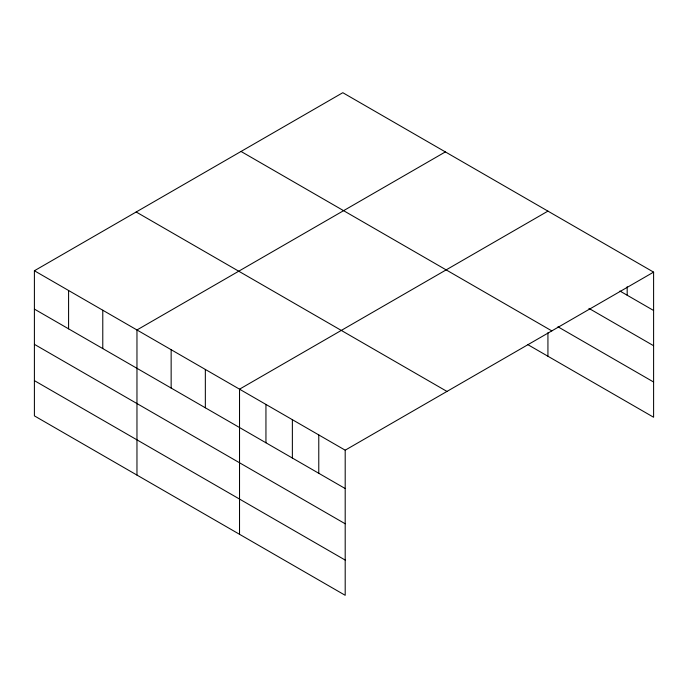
<?xml version="1.0" encoding="UTF-8"?>
<svg xmlns="http://www.w3.org/2000/svg" width="688" height="688" viewBox="0 0 688 688"><rect width="100%" height="100%" fill="white"/><g stroke="black" fill="none" stroke-linecap="round" stroke-linejoin="round"><path stroke-width="1.03" d="M34.4 270.754L345.195 450.184L345.195 595.301L34.4 415.87L34.4 270.754L342.805 92.699L653.6 272.13L653.6 417.246L527.601 344.507M445.368 151.91L136.964 329.965L136.964 475.081M547.932 211.121L239.527 389.176L239.527 534.292M345.195 450.184L653.6 272.13M619.897 291.024L653.6 310.486M588.919 308.37L653.6 345.72M557.951 326.791L653.6 382.012M241.032 151.455L551.828 330.894M136.172 211.99L446.968 391.429M34.4 309.101L345.195 488.54M34.4 344.335L345.195 523.774M34.4 380.636L345.195 560.075M627.181 286.707L627.181 295.229M547.932 332.751L547.932 356.238M318.776 434.936L318.776 473.284M292.366 419.68L292.366 458.036M265.946 404.432L265.946 442.78M205.342 369.439L205.342 407.795M171.149 349.702L171.149 388.049M102.779 310.228L102.779 348.575M68.585 290.491L68.585 328.838"/></g></svg>
